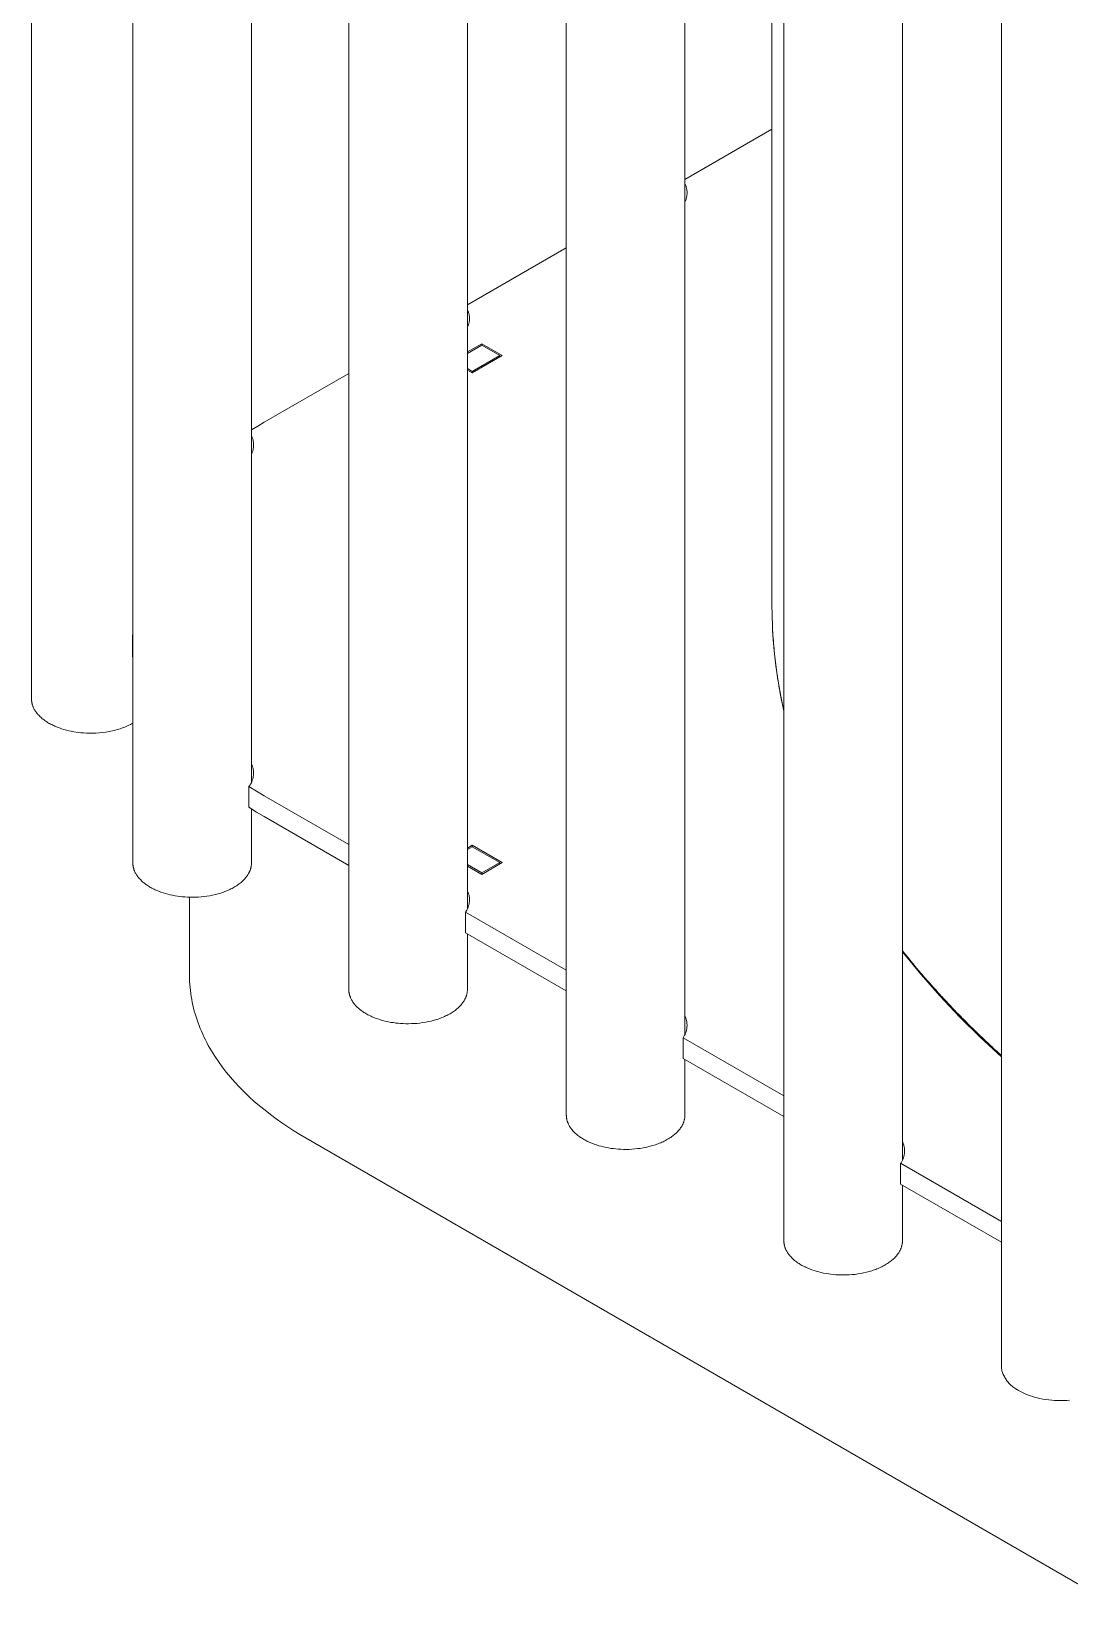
# Model space of a CAD drawing. Header units: millimetres. Extents: x 8434 to 10928, y 788 to 2545.
# Drawn here: x 9945.1 to 10048, y 1538.5 to 1694.9 of the extents above; entities that cross this region are included whole.
import ezdxf

# ---------------------------------------------------------------- set-up
doc = ezdxf.new("R2010")
doc.units = ezdxf.units.MM
doc.layers.add('ZANO_R', color=7, linetype='Continuous', lineweight=0)

msp = doc.modelspace()

# ---------------------------------------------------------------- linework, layer by layer
at = {"layer": 'ZANO_R'}
for p, q in [((9945.09, 1628.7), (9945.09, 2069.81)), ((9955.14, 1612.43), (9955.14, 2059.36)), ((9966.9, 2052.43), (9966.9, 1620.43)), ((9976.55, 1599.89), (9976.55, 2046.86)), ((9988.3, 2040.07), (9988.3, 1607.89)), ((9998.11, 1587.44), (9998.11, 2034.41)), ((10009.87, 2027.62), (10009.87, 1595.44)), ((10019.68, 1574.99), (10019.68, 2021.96)), ((10018.5, 1638.13), (10018.5, 2019.93)), ((10031.44, 2015.17), (10031.44, 1582.99)), ((10041.25, 1562.54), (10041.25, 2009.5)), ((10009.87, 1680.2), (10018.5, 1685.18)), ((10009.9, 1679.71), (10009.87, 1679.78)), ((10009.93, 1679.65), (10009.9, 1679.71)), ((10009.96, 1679.58), (10009.93, 1679.65)), ((10009.98, 1679.51), (10009.96, 1679.58)), ((10010, 1679.44), (10009.98, 1679.51)), ((10010.02, 1679.37), (10010, 1679.44)), ((10010.03, 1679.3), (10010.02, 1679.37)), ((10010.05, 1679.23), (10010.03, 1679.3)), ((10010.06, 1679.15), (10010.05, 1679.23)), ((10010.07, 1679.08), (10010.06, 1679.15)), ((10010.08, 1679.01), (10010.07, 1679.08)), ((10010.08, 1678.94), (10010.08, 1679.01)), ((10010.08, 1678.86), (10010.08, 1678.94)), ((10010.08, 1678.79), (10010.08, 1678.86)), ((10010.08, 1678.72), (10010.08, 1678.79)), ((10009.87, 1677.95), (10009.9, 1678.01)), ((10009.9, 1678.01), (10009.93, 1678.08)), ((10009.93, 1678.08), (10009.96, 1678.15)), ((10009.96, 1678.15), (10009.98, 1678.22)), ((10009.98, 1678.22), (10010, 1678.29)), ((10010, 1678.29), (10010.02, 1678.36)), ((10010.02, 1678.36), (10010.03, 1678.43)), ((10010.03, 1678.43), (10010.05, 1678.5)), ((10010.05, 1678.5), (10010.06, 1678.57)), ((10010.06, 1678.57), (10010.07, 1678.65)), ((10010.07, 1678.65), (10010.08, 1678.72)), ((9988.3, 1667.75), (9998.11, 1673.41)), ((9988.33, 1667.26), (9988.3, 1667.33)), ((9988.36, 1667.19), (9988.33, 1667.26)), ((9988.39, 1667.13), (9988.36, 1667.19)), ((9988.41, 1667.06), (9988.39, 1667.13)), ((9988.43, 1666.99), (9988.41, 1667.06)), ((9988.45, 1666.92), (9988.43, 1666.99)), ((9988.47, 1666.85), (9988.45, 1666.92)), ((9988.48, 1666.77), (9988.47, 1666.85)), ((9988.49, 1666.7), (9988.48, 1666.77)), ((9988.5, 1666.63), (9988.49, 1666.7)), ((9988.51, 1666.56), (9988.5, 1666.63)), ((9988.51, 1666.48), (9988.51, 1666.56)), ((9988.51, 1666.41), (9988.51, 1666.48)), ((9988.51, 1666.34), (9988.51, 1666.41)), ((9988.51, 1666.27), (9988.51, 1666.34)), ((9988.3, 1665.5), (9988.33, 1665.56)), ((9988.33, 1665.56), (9988.36, 1665.63)), ((9988.36, 1665.63), (9988.39, 1665.7)), ((9988.39, 1665.7), (9988.41, 1665.77)), ((9988.41, 1665.77), (9988.43, 1665.84)), ((9988.43, 1665.84), (9988.45, 1665.91)), ((9988.45, 1665.91), (9988.47, 1665.98)), ((9988.47, 1665.98), (9988.48, 1666.05)), ((9988.48, 1666.05), (9988.49, 1666.12)), ((9988.49, 1666.12), (9988.5, 1666.19)), ((9988.5, 1666.19), (9988.51, 1666.27)), ((9989.73, 1663.91), (9988.3, 1663.09)), ((9989.73, 1663.77), (9988.3, 1662.95)), ((9989.73, 1663.77), (9989.73, 1663.91)), ((9991.75, 1662.74), (9989.73, 1663.91)), ((9989.73, 1663.77), (9991.51, 1662.74)), ((9991.51, 1662.74), (9988.78, 1661.17)), ((9988.78, 1661.03), (9991.75, 1662.74)), ((9991.51, 1662.61), (9991.51, 1662.74)), ((9968.16, 1656.12), (9976.55, 1660.96)), ((9988.3, 1661.44), (9988.78, 1661.17)), ((9988.3, 1661.3), (9988.78, 1661.03)), ((9988.78, 1661.17), (9988.78, 1661.03)), ((9966.9, 1655.36), (9967.53, 1655.75)), ((9967.53, 1655.75), (9968.16, 1656.12)), ((9966.93, 1654.72), (9966.9, 1654.79)), ((9966.96, 1654.65), (9966.93, 1654.72)), ((9966.98, 1654.59), (9966.96, 1654.65)), ((9967.01, 1654.52), (9966.98, 1654.59)), ((9967.03, 1654.45), (9967.01, 1654.52)), ((9967.05, 1654.38), (9967.03, 1654.45)), ((9967.06, 1654.31), (9967.05, 1654.38)), ((9967.08, 1654.23), (9967.06, 1654.31)), ((9967.09, 1654.16), (9967.08, 1654.23)), ((9967.1, 1654.09), (9967.09, 1654.16)), ((9967.1, 1654.02), (9967.1, 1654.09)), ((9967.11, 1653.94), (9967.1, 1654.02)), ((9967.1, 1653.73), (9967.11, 1653.8)), ((9967.11, 1653.87), (9967.11, 1653.94)), ((9967.11, 1653.8), (9967.11, 1653.87)), ((9966.9, 1652.96), (9966.93, 1653.02)), ((9966.93, 1653.02), (9966.96, 1653.09)), ((9966.96, 1653.09), (9966.98, 1653.16)), ((9966.98, 1653.16), (9967.01, 1653.23)), ((9967.01, 1653.23), (9967.03, 1653.3)), ((9967.03, 1653.3), (9967.05, 1653.37)), ((9967.05, 1653.37), (9967.06, 1653.44)), ((9967.06, 1653.44), (9967.08, 1653.51)), ((9967.08, 1653.51), (9967.09, 1653.58)), ((9967.09, 1653.58), (9967.1, 1653.65)), ((9967.1, 1653.65), (9967.1, 1653.73)), ((10018.5, 1637.87), (10018.5, 1638.13)), ((10018.5, 1637.87), (10018.5, 1637.69)), ((10018.51, 1637.35), (10018.5, 1637.69)), ((10018.51, 1637.35), (10018.51, 1637.15)), ((10018.52, 1636.82), (10018.51, 1637.15)), ((10018.52, 1636.82), (10018.53, 1636.62)), ((10018.54, 1636.3), (10018.53, 1636.62)), ((9955.1, 1635.03), (9955.14, 1635.05)), ((9955.1, 1635.03), (9955.1, 1632.97)), ((9955.14, 1634.8), (9955.1, 1635.03)), ((10018.54, 1636.3), (10018.55, 1636.09)), ((10018.56, 1635.78), (10018.55, 1636.09)), ((10018.56, 1635.68), (10018.56, 1635.78)), ((10018.56, 1635.78), (10018.57, 1635.56)), ((10018.59, 1635.26), (10018.57, 1635.56)), ((10018.6, 1635.03), (10018.57, 1635.52)), ((10018.59, 1635.26), (10018.6, 1635.03)), ((10018.62, 1634.73), (10018.6, 1635.03)), ((10018.73, 1633.48), (10018.6, 1635)), ((10018.62, 1634.73), (10018.64, 1634.5)), ((10018.66, 1634.21), (10018.64, 1634.5)), ((10018.66, 1634.21), (10018.68, 1633.97)), ((10018.71, 1633.69), (10018.68, 1633.97)), ((10018.71, 1633.69), (10018.73, 1633.44)), ((10018.9, 1631.97), (10018.73, 1633.48)), ((9955.14, 1632.74), (9955.1, 1632.97)), ((10018.76, 1633.17), (10018.73, 1633.44)), ((10018.76, 1633.17), (10018.79, 1632.91)), ((10018.91, 1631.86), (10018.79, 1632.91)), ((10019.11, 1630.46), (10018.9, 1631.97)), ((10018.91, 1631.86), (10018.91, 1631.85)), ((10018.98, 1631.33), (10018.91, 1631.85)), ((10018.98, 1631.33), (10018.99, 1631.32)), ((10019.06, 1630.81), (10018.99, 1631.32)), ((10019.06, 1630.81), (10019.06, 1630.79)), ((10019.14, 1630.29), (10019.06, 1630.79)), ((10019.37, 1628.96), (10019.11, 1630.46)), ((10019.14, 1630.29), (10019.15, 1630.27)), ((10019.23, 1629.76), (10019.15, 1630.27)), ((10019.23, 1629.76), (10019.24, 1629.74)), ((10019.33, 1629.24), (10019.24, 1629.74)), ((10019.33, 1629.24), (10019.33, 1629.22)), ((10019.43, 1628.72), (10019.33, 1629.22)), ((10019.68, 1627.47), (10019.37, 1628.96)), ((9945.09, 1628.7), (9945.09, 1628.66)), ((9945.09, 1628.66), (9945.09, 1628.62)), ((9945.09, 1628.62), (9945.1, 1628.59)), ((9945.1, 1628.59), (9945.1, 1628.55)), ((9945.1, 1628.55), (9945.1, 1628.52)), ((9945.1, 1628.52), (9945.1, 1628.48)), ((9945.1, 1628.48), (9945.11, 1628.44)), ((9945.11, 1628.44), (9945.11, 1628.41)), ((9945.11, 1628.41), (9945.12, 1628.37)), ((9945.12, 1628.37), (9945.13, 1628.33)), ((9945.13, 1628.33), (9945.13, 1628.29)), ((9945.13, 1628.29), (9945.14, 1628.26)), ((9945.14, 1628.26), (9945.15, 1628.22)), ((9945.15, 1628.22), (9945.16, 1628.18)), ((9945.16, 1628.18), (9945.17, 1628.15)), ((9945.17, 1628.15), (9945.18, 1628.11)), ((9945.18, 1628.11), (9945.19, 1628.07)), ((9945.19, 1628.07), (9945.21, 1628.03)), ((9945.21, 1628.03), (9945.22, 1628)), ((9945.22, 1628), (9945.23, 1627.96)), ((9945.23, 1627.96), (9945.25, 1627.92)), ((9945.25, 1627.92), (9945.26, 1627.89)), ((9945.26, 1627.89), (9945.3, 1627.81)), ((9945.3, 1627.81), (9945.33, 1627.74)), ((9945.33, 1627.74), (9945.37, 1627.66)), ((9945.37, 1627.66), (9945.41, 1627.59)), ((9945.41, 1627.59), (9945.46, 1627.52)), ((9945.46, 1627.52), (9945.51, 1627.44)), ((9945.51, 1627.44), (9945.56, 1627.37)), ((9945.56, 1627.37), (9945.62, 1627.3)), ((9945.62, 1627.3), (9945.67, 1627.22)), ((9945.67, 1627.22), (9945.73, 1627.15)), ((10019.43, 1628.72), (10019.43, 1628.69)), ((10019.53, 1628.19), (10019.43, 1628.69)), ((10019.53, 1628.19), (10019.54, 1628.17)), ((10019.65, 1627.67), (10019.54, 1628.17)), ((10019.65, 1627.67), (10019.65, 1627.65)), ((10019.68, 1627.51), (10019.65, 1627.65)), ((9945.73, 1627.15), (9945.8, 1627.08)), ((9945.8, 1627.08), (9945.87, 1627.01)), ((9945.87, 1627.01), (9945.94, 1626.94)), ((9945.94, 1626.94), (9946.01, 1626.88)), ((9946.01, 1626.88), (9946.08, 1626.81)), ((9946.08, 1626.81), (9946.16, 1626.74)), ((9946.16, 1626.74), (9946.24, 1626.68)), ((9946.24, 1626.68), (9946.33, 1626.61)), ((9946.33, 1626.61), (9946.41, 1626.55)), ((9946.41, 1626.55), (9946.5, 1626.49)), ((9946.5, 1626.49), (9946.6, 1626.43)), ((9946.6, 1626.43), (9946.69, 1626.37)), ((9946.69, 1626.37), (9946.79, 1626.31)), ((9946.79, 1626.31), (9946.88, 1626.26)), ((9946.88, 1626.26), (9946.98, 1626.2)), ((9946.98, 1626.2), (9947.09, 1626.15)), ((9947.09, 1626.15), (9947.19, 1626.1)), ((9947.19, 1626.1), (9947.3, 1626.05)), ((9947.3, 1626.05), (9947.4, 1626)), ((9947.4, 1626), (9947.62, 1625.91)), ((9947.62, 1625.91), (9947.85, 1625.82)), ((9947.85, 1625.82), (9948.08, 1625.74)), ((9948.08, 1625.74), (9948.31, 1625.67)), ((9948.31, 1625.67), (9948.55, 1625.6)), ((9953.43, 1625.61), (9953.58, 1625.66)), ((9953.58, 1625.66), (9953.74, 1625.7)), ((9953.74, 1625.7), (9953.89, 1625.75)), ((9953.89, 1625.75), (9954.04, 1625.8)), ((9954.04, 1625.8), (9954.19, 1625.86)), ((9954.19, 1625.86), (9954.34, 1625.91)), ((9954.34, 1625.91), (9954.48, 1625.97)), ((9954.48, 1625.97), (9954.62, 1626.04)), ((9954.62, 1626.04), (9954.75, 1626.1)), ((9954.75, 1626.1), (9954.89, 1626.17)), ((9954.89, 1626.17), (9955.02, 1626.24)), ((9955.02, 1626.24), (9955.14, 1626.31)), ((9948.55, 1625.6), (9948.79, 1625.54)), ((9948.79, 1625.54), (9949.03, 1625.49)), ((9949.03, 1625.49), (9949.27, 1625.45)), ((9949.27, 1625.45), (9949.51, 1625.41)), ((9949.51, 1625.41), (9949.75, 1625.38)), ((9949.75, 1625.38), (9949.99, 1625.35)), ((9949.99, 1625.35), (9950.23, 1625.33)), ((9950.23, 1625.33), (9950.53, 1625.31)), ((9950.53, 1625.31), (9950.84, 1625.3)), ((9950.84, 1625.3), (9951.16, 1625.3)), ((9951.16, 1625.3), (9951.48, 1625.32)), ((9951.48, 1625.32), (9951.8, 1625.34)), ((9951.8, 1625.34), (9952.13, 1625.37)), ((9952.13, 1625.37), (9952.46, 1625.41)), ((9952.46, 1625.41), (9952.62, 1625.44)), ((9952.62, 1625.44), (9952.78, 1625.47)), ((9952.78, 1625.47), (9952.95, 1625.5)), ((9952.95, 1625.5), (9953.11, 1625.53)), ((9953.11, 1625.53), (9953.27, 1625.57)), ((9953.27, 1625.57), (9953.43, 1625.61)), ((9966.93, 1622.19), (9966.9, 1622.26)), ((9966.96, 1622.12), (9966.93, 1622.19)), ((9966.98, 1622.05), (9966.96, 1622.12)), ((9967.01, 1621.98), (9966.98, 1622.05)), ((9967.03, 1621.91), (9967.01, 1621.98)), ((9967.05, 1621.84), (9967.03, 1621.91)), ((9967.06, 1621.77), (9967.05, 1621.84)), ((9967.08, 1621.69), (9967.06, 1621.77)), ((9967.06, 1620.88), (9967.07, 1620.95)), ((9967.07, 1620.95), (9967.08, 1621.03)), ((9967.09, 1621.62), (9967.08, 1621.69)), ((9967.08, 1621.03), (9967.09, 1621.1)), ((9967.1, 1621.55), (9967.09, 1621.62)), ((9967.09, 1621.1), (9967.1, 1621.18)), ((9967.1, 1621.47), (9967.1, 1621.55)), ((9967.1, 1621.4), (9967.1, 1621.47)), ((9967.11, 1621.32), (9967.1, 1621.4)), ((9967.1, 1621.25), (9967.11, 1621.32)), ((9967.1, 1621.18), (9967.1, 1621.25)), ((9966.65, 1620.01), (9966.7, 1620.07)), ((9967.4, 1619.55), (9966.65, 1620.01)), ((9966.65, 1620.01), (9966.65, 1617.96)), ((9966.7, 1620.07), (9966.74, 1620.13)), ((9966.74, 1620.13), (9966.78, 1620.2)), ((9966.78, 1620.2), (9966.82, 1620.26)), ((9966.82, 1620.26), (9966.85, 1620.32)), ((9966.85, 1620.32), (9966.89, 1620.39)), ((9966.89, 1620.39), (9966.92, 1620.46)), ((9966.92, 1620.46), (9966.95, 1620.53)), ((9966.95, 1620.53), (9966.97, 1620.6)), ((9966.97, 1620.6), (9967, 1620.67)), ((9967, 1620.67), (9967.02, 1620.74)), ((9967.02, 1620.74), (9967.04, 1620.81)), ((9967.04, 1620.81), (9967.06, 1620.88)), ((9968.16, 1619.1), (9967.4, 1619.55)), ((9967.4, 1617.49), (9966.65, 1617.96)), ((9976.55, 1614.26), (9968.16, 1619.1)), ((9966.9, 1617.8), (9966.9, 1612.43)), ((9968.16, 1617.04), (9967.4, 1617.49)), ((9976.55, 1612.2), (9968.16, 1617.04)), ((9988.78, 1614.19), (9988.3, 1613.91)), ((9988.78, 1614.05), (9988.3, 1613.78)), ((9988.78, 1614.05), (9988.78, 1614.19)), ((9991.75, 1612.47), (9988.78, 1614.19)), ((9991.51, 1612.47), (9988.78, 1614.05)), ((9955.14, 1612.43), (9955.14, 1612.4)), ((9955.14, 1612.4), (9955.14, 1612.36)), ((9955.14, 1612.36), (9955.15, 1612.32)), ((9955.15, 1612.32), (9955.15, 1612.29)), ((9955.15, 1612.29), (9955.15, 1612.25)), ((9955.15, 1612.25), (9955.15, 1612.22)), ((9955.15, 1612.22), (9955.16, 1612.18)), ((9955.16, 1612.18), (9955.16, 1612.14)), ((9955.16, 1612.14), (9955.17, 1612.11)), ((9955.17, 1612.11), (9955.18, 1612.07)), ((9955.18, 1612.07), (9955.18, 1612.03)), ((9955.18, 1612.03), (9955.19, 1611.99)), ((9955.19, 1611.99), (9955.2, 1611.96)), ((9955.2, 1611.96), (9955.21, 1611.92)), ((9955.21, 1611.92), (9955.22, 1611.88)), ((9955.22, 1611.88), (9955.23, 1611.85)), ((9955.23, 1611.85), (9955.24, 1611.81)), ((9955.24, 1611.81), (9955.25, 1611.77)), ((9955.25, 1611.77), (9955.27, 1611.73)), ((9955.27, 1611.73), (9955.28, 1611.7)), ((9955.28, 1611.7), (9955.3, 1611.66)), ((9955.3, 1611.66), (9955.31, 1611.62)), ((9955.31, 1611.62), (9955.35, 1611.55)), ((9966.7, 1611.55), (9966.71, 1611.59)), ((9966.71, 1611.59), (9966.73, 1611.63)), ((9966.73, 1611.63), (9966.75, 1611.67)), ((9966.75, 1611.67), (9966.76, 1611.7)), ((9966.76, 1611.7), (9966.77, 1611.74)), ((9966.77, 1611.74), (9966.79, 1611.78)), ((9966.79, 1611.78), (9966.8, 1611.82)), ((9966.8, 1611.82), (9966.81, 1611.86)), ((9966.81, 1611.86), (9966.82, 1611.89)), ((9966.82, 1611.89), (9966.83, 1611.93)), ((9966.83, 1611.93), (9966.84, 1611.97)), ((9966.84, 1611.97), (9966.85, 1612.01)), ((9966.85, 1612.01), (9966.86, 1612.07)), ((9966.86, 1612.07), (9966.87, 1612.13)), ((9966.87, 1612.13), (9966.88, 1612.19)), ((9966.88, 1612.19), (9966.89, 1612.25)), ((9966.89, 1612.31), (9966.9, 1612.37)), ((9966.89, 1612.25), (9966.89, 1612.31)), ((9966.9, 1612.37), (9966.9, 1612.43)), ((9989.73, 1611.45), (9988.3, 1612.27)), ((9988.3, 1612.13), (9989.73, 1611.31)), ((9989.73, 1611.45), (9991.51, 1612.47)), ((9989.73, 1611.31), (9991.75, 1612.47)), ((9991.51, 1612.34), (9991.51, 1612.47)), ((9955.35, 1611.55), (9955.38, 1611.47)), ((9955.38, 1611.47), (9955.42, 1611.4)), ((9955.42, 1611.4), (9955.46, 1611.33)), ((9955.46, 1611.33), (9955.51, 1611.25)), ((9955.51, 1611.25), (9955.56, 1611.18)), ((9955.56, 1611.18), (9955.61, 1611.11)), ((9955.61, 1611.11), (9955.67, 1611.03)), ((9955.67, 1611.03), (9955.72, 1610.96)), ((9955.72, 1610.96), (9955.78, 1610.89)), ((9955.78, 1610.89), (9955.85, 1610.82)), ((9955.85, 1610.82), (9955.92, 1610.75)), ((9955.92, 1610.75), (9955.99, 1610.68)), ((9955.99, 1610.68), (9956.06, 1610.61)), ((9956.06, 1610.61), (9956.13, 1610.55)), ((9956.13, 1610.55), (9956.21, 1610.48)), ((9956.21, 1610.48), (9956.29, 1610.42)), ((9956.29, 1610.42), (9956.38, 1610.35)), ((9956.38, 1610.35), (9956.46, 1610.29)), ((9956.46, 1610.29), (9956.55, 1610.23)), ((9956.55, 1610.23), (9956.64, 1610.17)), ((9956.64, 1610.17), (9956.74, 1610.11)), ((9956.74, 1610.11), (9956.83, 1610.05)), ((9956.83, 1610.05), (9956.93, 1609.99)), ((9965.08, 1609.98), (9965.19, 1610.04)), ((9965.19, 1610.04), (9965.29, 1610.1)), ((9965.29, 1610.1), (9965.4, 1610.17)), ((9965.4, 1610.17), (9965.5, 1610.23)), ((9965.5, 1610.23), (9965.59, 1610.3)), ((9965.59, 1610.3), (9965.68, 1610.37)), ((9965.68, 1610.37), (9965.77, 1610.44)), ((9965.77, 1610.44), (9965.86, 1610.51)), ((9965.86, 1610.51), (9965.94, 1610.58)), ((9965.94, 1610.58), (9966.02, 1610.65)), ((9966.02, 1610.65), (9966.1, 1610.72)), ((9966.1, 1610.72), (9966.17, 1610.8)), ((9966.17, 1610.8), (9966.24, 1610.87)), ((9966.24, 1610.87), (9966.3, 1610.95)), ((9966.3, 1610.95), (9966.36, 1611.02)), ((9966.36, 1611.02), (9966.42, 1611.1)), ((9966.42, 1611.1), (9966.48, 1611.17)), ((9966.48, 1611.17), (9966.53, 1611.25)), ((9966.53, 1611.25), (9966.57, 1611.32)), ((9966.57, 1611.32), (9966.62, 1611.4)), ((9966.62, 1611.4), (9966.66, 1611.48)), ((9966.66, 1611.48), (9966.68, 1611.51)), ((9966.68, 1611.51), (9966.7, 1611.55)), ((9989.73, 1611.31), (9989.73, 1611.45)), ((9956.93, 1609.99), (9957.03, 1609.94)), ((9957.03, 1609.94), (9957.14, 1609.89)), ((9957.14, 1609.89), (9957.24, 1609.83)), ((9957.24, 1609.83), (9957.35, 1609.78)), ((9957.35, 1609.78), (9957.45, 1609.74)), ((9957.45, 1609.74), (9957.67, 1609.64)), ((9957.67, 1609.64), (9957.9, 1609.56)), ((9957.9, 1609.56), (9958.13, 1609.48)), ((9958.13, 1609.48), (9958.36, 1609.41)), ((9958.36, 1609.41), (9958.6, 1609.34)), ((9958.6, 1609.34), (9958.84, 1609.28)), ((9958.84, 1609.28), (9959.08, 1609.23)), ((9959.08, 1609.23), (9959.32, 1609.18)), ((9959.32, 1609.18), (9959.56, 1609.15)), ((9959.56, 1609.15), (9959.8, 1609.11)), ((9959.8, 1609.11), (9960.04, 1609.09)), ((9960.04, 1609.09), (9960.28, 1609.07)), ((9960.28, 1609.07), (9960.54, 1609.05)), ((9960.54, 1609.05), (9960.81, 1609.04)), ((9960.76, 1601.27), (9960.76, 1609.04)), ((9960.81, 1609.04), (9961.08, 1609.04)), ((9961.08, 1609.04), (9961.35, 1609.05)), ((9961.35, 1609.05), (9961.63, 1609.06)), ((9961.63, 1609.06), (9961.91, 1609.08)), ((9961.91, 1609.08), (9962.19, 1609.11)), ((9962.19, 1609.11), (9962.48, 1609.15)), ((9962.48, 1609.15), (9962.76, 1609.19)), ((9962.76, 1609.19), (9963.04, 1609.25)), ((9963.04, 1609.25), (9963.32, 1609.31)), ((9963.32, 1609.31), (9963.59, 1609.38)), ((9963.59, 1609.38), (9963.86, 1609.46)), ((9963.86, 1609.46), (9963.99, 1609.5)), ((9963.99, 1609.5), (9964.12, 1609.55)), ((9964.12, 1609.55), (9964.25, 1609.6)), ((9964.25, 1609.6), (9964.37, 1609.65)), ((9964.37, 1609.65), (9964.5, 1609.7)), ((9964.5, 1609.7), (9964.62, 1609.75)), ((9964.62, 1609.75), (9964.74, 1609.81)), ((9964.74, 1609.81), (9964.86, 1609.86)), ((9964.86, 1609.86), (9964.97, 1609.92)), ((9964.97, 1609.92), (9965.08, 1609.98)), ((9988.33, 1609.65), (9988.3, 1609.72)), ((9988.36, 1609.59), (9988.33, 1609.65)), ((9988.39, 1609.52), (9988.36, 1609.59)), ((9988.41, 1609.45), (9988.39, 1609.52)), ((9988.43, 1609.38), (9988.41, 1609.45)), ((9988.45, 1609.31), (9988.43, 1609.38)), ((9988.47, 1609.24), (9988.45, 1609.31)), ((9988.48, 1609.17), (9988.47, 1609.24)), ((9988.47, 1608.37), (9988.48, 1608.44)), ((9988.49, 1609.1), (9988.48, 1609.17)), ((9988.48, 1608.44), (9988.49, 1608.51)), ((9988.5, 1609.02), (9988.49, 1609.1)), ((9988.49, 1608.51), (9988.5, 1608.59)), ((9988.51, 1608.95), (9988.5, 1609.02)), ((9988.5, 1608.59), (9988.51, 1608.66)), ((9988.51, 1608.88), (9988.51, 1608.95)), ((9988.51, 1608.8), (9988.51, 1608.88)), ((9988.51, 1608.73), (9988.51, 1608.8)), ((9988.51, 1608.66), (9988.51, 1608.73)), ((9988.12, 1607.57), (9988.17, 1607.63)), ((9988.12, 1605.52), (9988.12, 1607.57)), ((9998.11, 1601.8), (9988.12, 1607.57)), ((9988.17, 1607.63), (9988.2, 1607.69)), ((9988.2, 1607.69), (9988.24, 1607.76)), ((9988.24, 1607.76), (9988.28, 1607.82)), ((9988.28, 1607.82), (9988.31, 1607.89)), ((9988.31, 1607.89), (9988.34, 1607.95)), ((9988.34, 1607.95), (9988.37, 1608.02)), ((9988.37, 1608.02), (9988.39, 1608.09)), ((9988.39, 1608.09), (9988.41, 1608.16)), ((9988.41, 1608.16), (9988.43, 1608.23)), ((9988.43, 1608.23), (9988.45, 1608.3)), ((9988.45, 1608.3), (9988.47, 1608.37)), ((9998.11, 1599.75), (9988.12, 1605.52)), ((9988.3, 1605.41), (9988.3, 1599.89)), ((10031.51, 1603.65), (10031.44, 1603.74)), ((10033.26, 1601.42), (10031.44, 1603.63)), ((10031.51, 1603.65), (10031.55, 1603.61)), ((10031.7, 1603.41), (10031.55, 1603.61)), ((10031.89, 1603.17), (10031.7, 1603.41)), ((10031.89, 1603.17), (10031.91, 1603.16)), ((10032.09, 1602.93), (10031.91, 1603.16)), ((10032.09, 1602.93), (10032.27, 1602.71)), ((10032.28, 1602.7), (10032.27, 1602.71)), ((10032.48, 1602.46), (10032.28, 1602.7)), ((10032.48, 1602.46), (10032.64, 1602.27)), ((10032.67, 1602.22), (10032.64, 1602.27)), ((10032.87, 1601.99), (10032.67, 1602.22)), ((9960.76, 1600.98), (9960.76, 1601.27)), ((9960.77, 1600.68), (9960.76, 1600.98)), ((9960.79, 1600.39), (9960.77, 1600.68)), ((10032.87, 1601.99), (10033.01, 1601.82)), ((10033.07, 1601.75), (10033.01, 1601.82)), ((10033.27, 1601.52), (10033.07, 1601.75)), ((10035.15, 1599.27), (10033.26, 1601.42)), ((10033.27, 1601.52), (10033.38, 1601.38)), ((10033.47, 1601.28), (10033.38, 1601.38)), ((10033.67, 1601.05), (10033.47, 1601.28)), ((10033.67, 1601.05), (10033.76, 1600.95)), ((10033.87, 1600.82), (10033.76, 1600.95)), ((10034.08, 1600.58), (10033.87, 1600.82)), ((9960.81, 1600.09), (9960.79, 1600.39)), ((9960.84, 1599.8), (9960.81, 1600.09)), ((9960.88, 1599.51), (9960.84, 1599.8)), ((9960.92, 1599.21), (9960.88, 1599.51)), ((9960.97, 1598.92), (9960.92, 1599.21)), ((9976.55, 1599.89), (9976.55, 1599.86)), ((9976.55, 1599.86), (9976.55, 1599.82)), ((9976.55, 1599.82), (9976.55, 1599.79)), ((9976.55, 1599.79), (9976.55, 1599.75)), ((9976.55, 1599.75), (9976.56, 1599.71)), ((9976.56, 1599.71), (9976.56, 1599.68)), ((9976.56, 1599.68), (9976.56, 1599.64)), ((9976.56, 1599.64), (9976.57, 1599.6)), ((9976.57, 1599.6), (9976.57, 1599.57)), ((9976.57, 1599.57), (9976.58, 1599.53)), ((9976.58, 1599.53), (9976.59, 1599.49)), ((9976.59, 1599.49), (9976.6, 1599.45)), ((9976.6, 1599.45), (9976.61, 1599.42)), ((9976.61, 1599.42), (9976.61, 1599.38)), ((9976.61, 1599.38), (9976.62, 1599.34)), ((9976.62, 1599.34), (9976.64, 1599.31)), ((9976.64, 1599.31), (9976.65, 1599.27)), ((9976.65, 1599.27), (9976.66, 1599.23)), ((9976.66, 1599.23), (9976.67, 1599.19)), ((9976.67, 1599.19), (9976.69, 1599.16)), ((9976.69, 1599.16), (9976.7, 1599.12)), ((9976.7, 1599.12), (9976.72, 1599.08)), ((9976.72, 1599.08), (9976.75, 1599.01)), ((9988.12, 1599.05), (9988.14, 1599.09)), ((9988.14, 1599.09), (9988.15, 1599.13)), ((9988.15, 1599.13), (9988.17, 1599.17)), ((9988.17, 1599.17), (9988.18, 1599.2)), ((9988.18, 1599.2), (9988.19, 1599.24)), ((9988.19, 1599.24), (9988.21, 1599.28)), ((9988.21, 1599.28), (9988.22, 1599.32)), ((9988.22, 1599.32), (9988.23, 1599.35)), ((9988.23, 1599.35), (9988.24, 1599.39)), ((9988.24, 1599.39), (9988.25, 1599.43)), ((9988.25, 1599.43), (9988.26, 1599.47)), ((9988.26, 1599.47), (9988.27, 1599.53)), ((9988.27, 1599.53), (9988.28, 1599.59)), ((9988.28, 1599.59), (9988.29, 1599.65)), ((9988.29, 1599.71), (9988.3, 1599.77)), ((9988.29, 1599.65), (9988.29, 1599.71)), ((9988.3, 1599.83), (9988.3, 1599.89)), ((9988.3, 1599.77), (9988.3, 1599.83)), ((10034.08, 1600.58), (10034.14, 1600.51)), ((10034.28, 1600.35), (10034.14, 1600.51)), ((10034.49, 1600.12), (10034.28, 1600.35)), ((10034.49, 1600.12), (10034.53, 1600.08)), ((10034.7, 1599.89), (10034.53, 1600.08)), ((10034.91, 1599.65), (10034.7, 1599.89)), ((10034.91, 1599.65), (10034.92, 1599.64)), ((10035.12, 1599.42), (10034.92, 1599.64)), ((10035.12, 1599.42), (10035.31, 1599.21)), ((10037.11, 1597.18), (10035.15, 1599.27)), ((10035.33, 1599.19), (10035.31, 1599.21)), ((10035.54, 1598.96), (10035.33, 1599.19)), ((9961.03, 1598.63), (9960.97, 1598.92)), ((9961.09, 1598.34), (9961.03, 1598.63)), ((9961.16, 1598.04), (9961.09, 1598.34)), ((9961.23, 1597.75), (9961.16, 1598.04)), ((9961.31, 1597.47), (9961.23, 1597.75)), ((9976.75, 1599.01), (9976.79, 1598.93)), ((9976.79, 1598.93), (9976.83, 1598.86)), ((9976.83, 1598.86), (9976.87, 1598.79)), ((9976.87, 1598.79), (9976.91, 1598.71)), ((9976.91, 1598.71), (9976.96, 1598.64)), ((9976.96, 1598.64), (9977.02, 1598.57)), ((9977.02, 1598.57), (9977.07, 1598.49)), ((9977.07, 1598.49), (9977.13, 1598.42)), ((9977.13, 1598.42), (9977.19, 1598.35)), ((9977.19, 1598.35), (9977.25, 1598.28)), ((9977.25, 1598.28), (9977.32, 1598.21)), ((9977.32, 1598.21), (9977.39, 1598.14)), ((9977.39, 1598.14), (9977.46, 1598.07)), ((9977.46, 1598.07), (9977.54, 1598.01)), ((9977.54, 1598.01), (9977.62, 1597.94)), ((9977.62, 1597.94), (9977.7, 1597.88)), ((9977.7, 1597.88), (9977.78, 1597.81)), ((9977.78, 1597.81), (9977.87, 1597.75)), ((9977.87, 1597.75), (9977.96, 1597.69)), ((9977.96, 1597.69), (9978.05, 1597.63)), ((9978.05, 1597.63), (9978.14, 1597.57)), ((9978.14, 1597.57), (9978.24, 1597.51)), ((9978.24, 1597.51), (9978.34, 1597.45)), ((9986.49, 1597.44), (9986.59, 1597.5)), ((9986.59, 1597.5), (9986.7, 1597.56)), ((9986.7, 1597.56), (9986.8, 1597.63)), ((9986.8, 1597.63), (9986.9, 1597.69)), ((9986.9, 1597.69), (9987, 1597.76)), ((9987, 1597.76), (9987.09, 1597.83)), ((9987.09, 1597.83), (9987.18, 1597.9)), ((9987.18, 1597.9), (9987.26, 1597.97)), ((9987.26, 1597.97), (9987.35, 1598.04)), ((9987.35, 1598.04), (9987.43, 1598.11)), ((9987.43, 1598.11), (9987.5, 1598.18)), ((9987.5, 1598.18), (9987.57, 1598.26)), ((9987.57, 1598.26), (9987.64, 1598.33)), ((9987.64, 1598.33), (9987.71, 1598.41)), ((9987.71, 1598.41), (9987.77, 1598.48)), ((9987.77, 1598.48), (9987.83, 1598.56)), ((9987.83, 1598.56), (9987.88, 1598.63)), ((9987.88, 1598.63), (9987.93, 1598.71)), ((9987.93, 1598.71), (9987.98, 1598.78)), ((9987.98, 1598.78), (9988.02, 1598.86)), ((9988.02, 1598.86), (9988.06, 1598.94)), ((9988.06, 1598.94), (9988.08, 1598.97)), ((9988.08, 1598.97), (9988.1, 1599.01)), ((9988.1, 1599.01), (9988.12, 1599.05)), ((10035.54, 1598.96), (10035.71, 1598.79)), ((10035.76, 1598.73), (10035.71, 1598.79)), ((10035.97, 1598.5), (10035.76, 1598.73)), ((10035.97, 1598.5), (10036.11, 1598.36)), ((10036.19, 1598.28), (10036.11, 1598.36)), ((10036.41, 1598.05), (10036.19, 1598.28)), ((10036.41, 1598.05), (10036.51, 1597.94)), ((10036.62, 1597.82), (10036.51, 1597.94)), ((10036.84, 1597.59), (10036.62, 1597.82)), ((10036.84, 1597.59), (10036.92, 1597.52)), ((10037.07, 1597.37), (10036.92, 1597.52)), ((9961.4, 1597.18), (9961.31, 1597.47)), ((9961.5, 1596.89), (9961.4, 1597.18)), ((9961.6, 1596.6), (9961.5, 1596.89)), ((9961.7, 1596.32), (9961.6, 1596.6)), ((9961.82, 1596.04), (9961.7, 1596.32)), ((9961.93, 1595.75), (9961.82, 1596.04)), ((9978.34, 1597.45), (9978.44, 1597.4)), ((9978.44, 1597.4), (9978.54, 1597.35)), ((9978.54, 1597.35), (9978.65, 1597.29)), ((9978.65, 1597.29), (9978.75, 1597.24)), ((9978.75, 1597.24), (9978.86, 1597.2)), ((9978.86, 1597.2), (9979.08, 1597.1)), ((9979.08, 1597.1), (9979.3, 1597.02)), ((9979.3, 1597.02), (9979.54, 1596.94)), ((9979.54, 1596.94), (9979.77, 1596.87)), ((9979.77, 1596.87), (9980.01, 1596.8)), ((9980.01, 1596.8), (9980.25, 1596.74)), ((9980.25, 1596.74), (9980.49, 1596.69)), ((9980.49, 1596.69), (9980.73, 1596.64)), ((9980.73, 1596.64), (9980.97, 1596.61)), ((9980.97, 1596.61), (9981.21, 1596.57)), ((9981.21, 1596.57), (9981.45, 1596.55)), ((9981.45, 1596.55), (9981.68, 1596.53)), ((9981.68, 1596.53), (9981.95, 1596.51)), ((9981.95, 1596.51), (9982.21, 1596.5)), ((9982.21, 1596.5), (9982.48, 1596.5)), ((9982.48, 1596.5), (9982.76, 1596.51)), ((9982.76, 1596.51), (9983.04, 1596.52)), ((9983.04, 1596.52), (9983.32, 1596.54)), ((9983.32, 1596.54), (9983.6, 1596.57)), ((9983.6, 1596.57), (9983.88, 1596.61)), ((9983.88, 1596.61), (9984.17, 1596.65)), ((9984.17, 1596.65), (9984.45, 1596.71)), ((9984.45, 1596.71), (9984.72, 1596.77)), ((9984.72, 1596.77), (9985, 1596.84)), ((9985, 1596.84), (9985.26, 1596.92)), ((9985.26, 1596.92), (9985.4, 1596.97)), ((9985.4, 1596.97), (9985.53, 1597.01)), ((9985.53, 1597.01), (9985.65, 1597.06)), ((9985.65, 1597.06), (9985.78, 1597.11)), ((9985.78, 1597.11), (9985.9, 1597.16)), ((9985.9, 1597.16), (9986.02, 1597.21)), ((9986.02, 1597.21), (9986.14, 1597.27)), ((9986.14, 1597.27), (9986.26, 1597.32)), ((9986.26, 1597.32), (9986.37, 1597.38)), ((9986.37, 1597.38), (9986.49, 1597.44)), ((10009.9, 1597.2), (10009.87, 1597.27)), ((10009.93, 1597.14), (10009.9, 1597.2)), ((10009.95, 1597.07), (10009.93, 1597.14)), ((10009.98, 1597), (10009.95, 1597.07)), ((10010, 1596.93), (10009.98, 1597)), ((10010.02, 1596.86), (10010, 1596.93)), ((10010.03, 1596.79), (10010.02, 1596.86)), ((10010.05, 1596.72), (10010.03, 1596.79)), ((10010.04, 1595.92), (10010.05, 1595.99)), ((10010.06, 1596.64), (10010.05, 1596.72)), ((10010.05, 1595.99), (10010.06, 1596.06)), ((10010.07, 1596.57), (10010.06, 1596.64)), ((10010.06, 1596.06), (10010.07, 1596.13)), ((10010.07, 1596.5), (10010.07, 1596.57)), ((10010.08, 1596.43), (10010.07, 1596.5)), ((10010.07, 1596.21), (10010.08, 1596.28)), ((10010.07, 1596.13), (10010.07, 1596.21)), ((10010.08, 1596.35), (10010.08, 1596.43)), ((10010.08, 1596.28), (10010.08, 1596.35)), ((10037.29, 1597.14), (10037.07, 1597.37)), ((10039.15, 1595.17), (10037.11, 1597.18)), ((10037.29, 1597.14), (10037.33, 1597.1)), ((10037.51, 1596.91), (10037.33, 1597.1)), ((10037.74, 1596.69), (10037.51, 1596.91)), ((10037.74, 1596.69), (10037.74, 1596.68)), ((10037.96, 1596.47), (10037.74, 1596.68)), ((10037.96, 1596.47), (10038.16, 1596.27)), ((10038.19, 1596.24), (10038.16, 1596.27)), ((10038.42, 1596.02), (10038.19, 1596.24)), ((10038.42, 1596.02), (10038.58, 1595.85)), ((9962.06, 1595.47), (9961.93, 1595.75)), ((9962.19, 1595.19), (9962.06, 1595.47)), ((9962.33, 1594.91), (9962.19, 1595.19)), ((9962.47, 1594.64), (9962.33, 1594.91)), ((9962.62, 1594.36), (9962.47, 1594.64)), ((10009.69, 1595.12), (10009.73, 1595.18)), ((10009.69, 1593.06), (10009.69, 1595.12)), ((10019.68, 1589.35), (10009.69, 1595.12)), ((10009.73, 1595.18), (10009.77, 1595.24)), ((10009.77, 1595.24), (10009.81, 1595.31)), ((10009.81, 1595.31), (10009.84, 1595.37)), ((10009.84, 1595.37), (10009.88, 1595.43)), ((10009.88, 1595.43), (10009.9, 1595.5)), ((10009.9, 1595.5), (10009.93, 1595.57)), ((10009.93, 1595.57), (10009.96, 1595.64)), ((10009.96, 1595.64), (10009.98, 1595.71)), ((10009.98, 1595.71), (10010, 1595.78)), ((10010, 1595.78), (10010.02, 1595.85)), ((10010.02, 1595.85), (10010.04, 1595.92)), ((10038.64, 1595.79), (10038.58, 1595.85)), ((10038.87, 1595.57), (10038.64, 1595.79)), ((10038.87, 1595.57), (10039.01, 1595.44)), ((10039.11, 1595.35), (10039.01, 1595.44)), ((10039.34, 1595.13), (10039.11, 1595.35)), ((10041.25, 1593.22), (10039.15, 1595.17)), ((10039.34, 1595.13), (10039.43, 1595.04)), ((10039.57, 1594.91), (10039.43, 1595.04)), ((10039.8, 1594.69), (10039.57, 1594.91)), ((10039.8, 1594.69), (10039.87, 1594.63)), ((10040.04, 1594.47), (10039.87, 1594.63)), ((10040.28, 1594.25), (10040.04, 1594.47)), ((9962.77, 1594.09), (9962.62, 1594.36)), ((9962.93, 1593.82), (9962.77, 1594.09)), ((9963.1, 1593.55), (9962.93, 1593.82)), ((9963.27, 1593.28), (9963.1, 1593.55)), ((9963.63, 1592.75), (9963.27, 1593.28)), ((10019.68, 1587.3), (10009.69, 1593.06)), ((10009.87, 1592.96), (10009.87, 1587.44)), ((10040.28, 1594.25), (10040.3, 1594.23)), ((10040.51, 1594.03), (10040.3, 1594.23)), ((10040.51, 1594.03), (10040.74, 1593.83)), ((10040.75, 1593.81), (10040.74, 1593.83)), ((10040.99, 1593.59), (10040.75, 1593.81)), ((10040.99, 1593.59), (10041.18, 1593.43)), ((10041.23, 1593.38), (10041.18, 1593.43)), ((10041.25, 1593.36), (10041.23, 1593.38)), ((9964, 1592.22), (9963.63, 1592.75)), ((9964.4, 1591.71), (9964, 1592.22)), ((9964.82, 1591.2), (9964.4, 1591.71)), ((9965.26, 1590.7), (9964.82, 1591.2)), ((9965.72, 1590.22), (9965.26, 1590.7)), ((9966.19, 1589.74), (9965.72, 1590.22)), ((9966.68, 1589.27), (9966.19, 1589.74)), ((9967.18, 1588.81), (9966.68, 1589.27)), ((9967.71, 1588.36), (9967.18, 1588.81)), ((9968.24, 1587.92), (9967.71, 1588.36)), ((9968.79, 1587.5), (9968.24, 1587.92)), ((9969.35, 1587.08), (9968.79, 1587.5)), ((9969.92, 1586.67), (9969.35, 1587.08)), ((9970.51, 1586.28), (9969.92, 1586.67)), ((9998.11, 1587.44), (9998.12, 1587.41)), ((9998.12, 1587.41), (9998.12, 1587.37)), ((9998.12, 1587.37), (9998.12, 1587.33)), ((9998.12, 1587.33), (9998.12, 1587.3)), ((9998.12, 1587.3), (9998.12, 1587.26)), ((9998.12, 1587.26), (9998.13, 1587.22)), ((9998.13, 1587.22), (9998.13, 1587.19)), ((9998.13, 1587.19), (9998.14, 1587.15)), ((9998.14, 1587.15), (9998.14, 1587.11)), ((9998.14, 1587.11), (9998.15, 1587.08)), ((9998.15, 1587.08), (9998.16, 1587.04)), ((9998.16, 1587.04), (9998.16, 1587)), ((9998.16, 1587), (9998.17, 1586.97)), ((9998.17, 1586.97), (9998.18, 1586.93)), ((9998.18, 1586.93), (9998.19, 1586.89)), ((9998.19, 1586.89), (9998.2, 1586.85)), ((9998.2, 1586.85), (9998.22, 1586.82)), ((9998.22, 1586.82), (9998.23, 1586.78)), ((9998.23, 1586.78), (9998.24, 1586.74)), ((9998.24, 1586.74), (9998.25, 1586.71)), ((9998.25, 1586.71), (9998.27, 1586.67)), ((9998.27, 1586.67), (9998.28, 1586.63)), ((9998.28, 1586.63), (9998.32, 1586.56)), ((10009.65, 1586.52), (10009.67, 1586.56)), ((10009.67, 1586.56), (10009.69, 1586.6)), ((10009.69, 1586.6), (10009.7, 1586.64)), ((10009.7, 1586.64), (10009.72, 1586.68)), ((10009.72, 1586.68), (10009.73, 1586.71)), ((10009.73, 1586.71), (10009.75, 1586.75)), ((10009.75, 1586.75), (10009.76, 1586.79)), ((10009.76, 1586.79), (10009.77, 1586.83)), ((10009.77, 1586.83), (10009.78, 1586.86)), ((10009.78, 1586.86), (10009.8, 1586.9)), ((10009.8, 1586.9), (10009.81, 1586.94)), ((10009.81, 1586.98), (10009.82, 1587.01)), ((10009.81, 1586.94), (10009.81, 1586.98)), ((10009.82, 1587.01), (10009.84, 1587.07)), ((10009.84, 1587.07), (10009.85, 1587.13)), ((10009.85, 1587.2), (10009.86, 1587.26)), ((10009.85, 1587.13), (10009.85, 1587.2)), ((10009.86, 1587.26), (10009.87, 1587.32)), ((10009.87, 1587.38), (10009.87, 1587.44)), ((10009.87, 1587.32), (10009.87, 1587.38)), ((9971.1, 1585.9), (9970.51, 1586.28)), ((9971.7, 1585.52), (9971.1, 1585.9)), ((9972.32, 1585.16), (9971.7, 1585.52)), ((9972.32, 1585.16), (10053.06, 1538.54)), ((9998.32, 1586.56), (9998.35, 1586.48)), ((9998.35, 1586.48), (9998.39, 1586.41)), ((9998.39, 1586.41), (9998.44, 1586.33)), ((9998.44, 1586.33), (9998.48, 1586.26)), ((9998.48, 1586.26), (9998.53, 1586.19)), ((9998.53, 1586.19), (9998.58, 1586.11)), ((9998.58, 1586.11), (9998.64, 1586.04)), ((9998.64, 1586.04), (9998.7, 1585.97)), ((9998.7, 1585.97), (9998.76, 1585.9)), ((9998.76, 1585.9), (9998.82, 1585.83)), ((9998.82, 1585.83), (9998.89, 1585.76)), ((9998.89, 1585.76), (9998.96, 1585.69)), ((9998.96, 1585.69), (9999.03, 1585.62)), ((9999.03, 1585.62), (9999.11, 1585.55)), ((9999.11, 1585.55), (9999.19, 1585.49)), ((9999.19, 1585.49), (9999.27, 1585.42)), ((9999.27, 1585.42), (9999.35, 1585.36)), ((9999.35, 1585.36), (9999.44, 1585.3)), ((9999.44, 1585.3), (9999.53, 1585.24)), ((9999.53, 1585.24), (9999.62, 1585.18)), ((9999.62, 1585.18), (9999.71, 1585.12)), ((9999.71, 1585.12), (9999.81, 1585.06)), ((9999.81, 1585.06), (9999.91, 1585)), ((9999.91, 1585), (10000.01, 1584.95)), ((10008.05, 1584.99), (10008.16, 1585.05)), ((10008.16, 1585.05), (10008.27, 1585.11)), ((10008.27, 1585.11), (10008.37, 1585.18)), ((10008.37, 1585.18), (10008.47, 1585.24)), ((10008.47, 1585.24), (10008.56, 1585.31)), ((10008.56, 1585.31), (10008.66, 1585.38)), ((10008.66, 1585.38), (10008.75, 1585.45)), ((10008.75, 1585.45), (10008.83, 1585.52)), ((10008.83, 1585.52), (10008.91, 1585.59)), ((10008.91, 1585.59), (10008.99, 1585.66)), ((10008.99, 1585.66), (10009.07, 1585.73)), ((10009.07, 1585.73), (10009.14, 1585.8)), ((10009.14, 1585.8), (10009.21, 1585.88)), ((10009.21, 1585.88), (10009.28, 1585.95)), ((10009.28, 1585.95), (10009.34, 1586.03)), ((10009.34, 1586.03), (10009.39, 1586.1)), ((10009.39, 1586.1), (10009.45, 1586.18)), ((10009.45, 1586.18), (10009.5, 1586.26)), ((10009.5, 1586.26), (10009.55, 1586.33)), ((10009.55, 1586.33), (10009.59, 1586.41)), ((10009.59, 1586.41), (10009.63, 1586.48)), ((10009.63, 1586.48), (10009.65, 1586.52)), ((10000.01, 1584.95), (10000.11, 1584.89)), ((10000.11, 1584.89), (10000.21, 1584.84)), ((10000.21, 1584.84), (10000.32, 1584.79)), ((10000.32, 1584.79), (10000.43, 1584.74)), ((10000.43, 1584.74), (10000.65, 1584.65)), ((10000.65, 1584.65), (10000.87, 1584.57)), ((10000.87, 1584.57), (10001.1, 1584.49)), ((10001.1, 1584.49), (10001.34, 1584.41)), ((10001.34, 1584.41), (10001.57, 1584.35)), ((10001.57, 1584.35), (10001.81, 1584.29)), ((10001.81, 1584.29), (10002.05, 1584.24)), ((10002.05, 1584.24), (10002.3, 1584.19)), ((10002.3, 1584.19), (10002.54, 1584.15)), ((10002.54, 1584.15), (10002.78, 1584.12)), ((10002.78, 1584.12), (10003.02, 1584.09)), ((10003.02, 1584.09), (10003.25, 1584.07)), ((10003.25, 1584.07), (10003.51, 1584.06)), ((10003.51, 1584.06), (10003.78, 1584.05)), ((10003.78, 1584.05), (10004.05, 1584.05)), ((10004.05, 1584.05), (10004.33, 1584.05)), ((10004.33, 1584.05), (10004.6, 1584.07)), ((10004.6, 1584.07), (10004.89, 1584.09)), ((10004.89, 1584.09), (10005.17, 1584.12)), ((10005.17, 1584.12), (10005.45, 1584.15)), ((10005.45, 1584.15), (10005.73, 1584.2)), ((10005.73, 1584.2), (10006.01, 1584.25)), ((10006.01, 1584.25), (10006.29, 1584.32)), ((10006.29, 1584.32), (10006.56, 1584.39)), ((10006.56, 1584.39), (10006.83, 1584.47)), ((10006.83, 1584.47), (10006.96, 1584.51)), ((10006.96, 1584.51), (10007.09, 1584.56)), ((10007.09, 1584.56), (10007.22, 1584.61)), ((10007.22, 1584.61), (10007.35, 1584.65)), ((10007.35, 1584.65), (10007.47, 1584.71)), ((10007.47, 1584.71), (10007.59, 1584.76)), ((10007.59, 1584.76), (10007.71, 1584.81)), ((10007.71, 1584.81), (10007.83, 1584.87)), ((10007.83, 1584.87), (10007.94, 1584.93)), ((10007.94, 1584.93), (10008.05, 1584.99)), ((10031.47, 1584.75), (10031.44, 1584.82)), ((10031.5, 1584.68), (10031.47, 1584.75)), ((10031.52, 1584.62), (10031.5, 1584.68)), ((10031.55, 1584.55), (10031.52, 1584.62)), ((10031.57, 1584.48), (10031.55, 1584.55)), ((10031.58, 1584.41), (10031.57, 1584.48)), ((10031.6, 1584.33), (10031.58, 1584.41)), ((10031.59, 1583.39), (10031.6, 1583.47)), ((10031.61, 1584.26), (10031.6, 1584.33)), ((10031.6, 1583.47), (10031.62, 1583.54)), ((10031.63, 1584.19), (10031.61, 1584.26)), ((10031.62, 1583.54), (10031.63, 1583.61)), ((10031.63, 1584.12), (10031.63, 1584.19)), ((10031.64, 1584.05), (10031.63, 1584.12)), ((10031.63, 1583.61), (10031.64, 1583.68)), ((10031.65, 1583.97), (10031.64, 1584.05)), ((10031.64, 1583.75), (10031.65, 1583.83)), ((10031.64, 1583.68), (10031.64, 1583.75)), ((10031.65, 1583.9), (10031.65, 1583.97)), ((10031.65, 1583.83), (10031.65, 1583.9)), ((10031.26, 1582.67), (10031.3, 1582.73)), ((10031.26, 1580.61), (10031.26, 1582.67)), ((10041.25, 1576.9), (10031.26, 1582.67)), ((10031.3, 1582.73), (10031.34, 1582.79)), ((10031.34, 1582.79), (10031.38, 1582.85)), ((10031.38, 1582.85), (10031.41, 1582.92)), ((10031.41, 1582.92), (10031.44, 1582.98)), ((10031.44, 1582.98), (10031.47, 1583.05)), ((10031.47, 1583.05), (10031.5, 1583.12)), ((10031.5, 1583.12), (10031.53, 1583.18)), ((10031.53, 1583.18), (10031.55, 1583.25)), ((10031.55, 1583.25), (10031.57, 1583.32)), ((10031.57, 1583.32), (10031.59, 1583.39)), ((10041.25, 1574.84), (10031.26, 1580.61)), ((10031.44, 1580.51), (10031.44, 1574.99)), ((10019.68, 1574.99), (10019.68, 1574.95)), ((10019.68, 1574.95), (10019.68, 1574.92)), ((10019.68, 1574.92), (10019.69, 1574.88)), ((10019.69, 1574.88), (10019.69, 1574.84)), ((10019.69, 1574.84), (10019.69, 1574.81)), ((10019.69, 1574.81), (10019.69, 1574.77)), ((10019.69, 1574.77), (10019.7, 1574.74)), ((10019.7, 1574.74), (10019.7, 1574.7)), ((10019.7, 1574.7), (10019.71, 1574.66)), ((10019.71, 1574.66), (10019.72, 1574.62)), ((10019.72, 1574.62), (10019.72, 1574.59)), ((10019.72, 1574.59), (10019.73, 1574.55)), ((10019.73, 1574.55), (10019.74, 1574.51)), ((10019.74, 1574.51), (10019.75, 1574.48)), ((10019.75, 1574.48), (10019.76, 1574.44)), ((10019.76, 1574.44), (10019.77, 1574.4)), ((10019.77, 1574.4), (10019.78, 1574.36)), ((10019.78, 1574.36), (10019.8, 1574.33)), ((10019.8, 1574.33), (10019.81, 1574.29)), ((10019.81, 1574.29), (10019.82, 1574.25)), ((10019.82, 1574.25), (10019.84, 1574.22)), ((10019.84, 1574.22), (10019.85, 1574.18)), ((10019.85, 1574.18), (10019.89, 1574.1)), ((10019.89, 1574.1), (10019.92, 1574.03)), ((10031.2, 1574.03), (10031.22, 1574.07)), ((10031.22, 1574.07), (10031.24, 1574.11)), ((10031.24, 1574.11), (10031.25, 1574.15)), ((10031.25, 1574.15), (10031.27, 1574.19)), ((10031.27, 1574.19), (10031.29, 1574.22)), ((10031.29, 1574.22), (10031.3, 1574.26)), ((10031.3, 1574.26), (10031.31, 1574.3)), ((10031.31, 1574.3), (10031.33, 1574.34)), ((10031.33, 1574.34), (10031.34, 1574.37)), ((10031.34, 1574.37), (10031.35, 1574.41)), ((10031.35, 1574.41), (10031.36, 1574.45)), ((10031.36, 1574.45), (10031.37, 1574.49)), ((10031.37, 1574.49), (10031.38, 1574.52)), ((10031.38, 1574.52), (10031.39, 1574.56)), ((10031.39, 1574.56), (10031.4, 1574.62)), ((10031.4, 1574.62), (10031.41, 1574.68)), ((10031.41, 1574.68), (10031.42, 1574.74)), ((10031.42, 1574.74), (10031.43, 1574.8)), ((10031.43, 1574.87), (10031.44, 1574.93)), ((10031.43, 1574.8), (10031.43, 1574.87)), ((10031.44, 1574.93), (10031.44, 1574.99)), ((10019.92, 1574.03), (10019.96, 1573.96)), ((10019.96, 1573.96), (10020, 1573.88)), ((10020, 1573.88), (10020.05, 1573.81)), ((10020.05, 1573.81), (10020.1, 1573.73)), ((10020.1, 1573.73), (10020.15, 1573.66)), ((10020.15, 1573.66), (10020.21, 1573.59)), ((10020.21, 1573.59), (10020.26, 1573.52)), ((10020.26, 1573.52), (10020.32, 1573.45)), ((10020.32, 1573.45), (10020.39, 1573.38)), ((10020.39, 1573.38), (10020.46, 1573.31)), ((10020.46, 1573.31), (10020.53, 1573.24)), ((10020.53, 1573.24), (10020.6, 1573.17)), ((10020.6, 1573.17), (10020.67, 1573.1)), ((10020.67, 1573.1), (10020.75, 1573.04)), ((10020.75, 1573.04), (10020.83, 1572.97)), ((10020.83, 1572.97), (10020.92, 1572.91)), ((10020.92, 1572.91), (10021, 1572.84)), ((10021, 1572.84), (10021.09, 1572.78)), ((10021.09, 1572.78), (10021.19, 1572.72)), ((10021.19, 1572.72), (10021.28, 1572.66)), ((10021.28, 1572.66), (10021.37, 1572.61)), ((10021.37, 1572.61), (10021.47, 1572.55)), ((10021.47, 1572.55), (10021.57, 1572.5)), ((10021.57, 1572.5), (10021.68, 1572.44)), ((10029.51, 1572.48), (10029.62, 1572.54)), ((10029.62, 1572.54), (10029.73, 1572.6)), ((10029.73, 1572.6), (10029.83, 1572.66)), ((10029.83, 1572.66), (10029.94, 1572.72)), ((10029.94, 1572.72), (10030.04, 1572.79)), ((10030.04, 1572.79), (10030.13, 1572.86)), ((10030.13, 1572.86), (10030.22, 1572.92)), ((10030.22, 1572.92), (10030.31, 1572.99)), ((10030.31, 1572.99), (10030.4, 1573.06)), ((10030.4, 1573.06), (10030.48, 1573.13)), ((10030.48, 1573.13), (10030.56, 1573.21)), ((10030.56, 1573.21), (10030.64, 1573.28)), ((10030.64, 1573.28), (10030.71, 1573.35)), ((10030.71, 1573.35), (10030.78, 1573.43)), ((10030.78, 1573.43), (10030.84, 1573.5)), ((10030.84, 1573.5), (10030.9, 1573.58)), ((10030.9, 1573.58), (10030.96, 1573.65)), ((10030.96, 1573.65), (10031.02, 1573.73)), ((10031.02, 1573.73), (10031.07, 1573.8)), ((10031.07, 1573.8), (10031.11, 1573.88)), ((10031.11, 1573.88), (10031.16, 1573.96)), ((10031.16, 1573.96), (10031.2, 1574.03)), ((10021.68, 1572.44), (10021.78, 1572.39)), ((10021.78, 1572.39), (10021.89, 1572.34)), ((10021.89, 1572.34), (10021.99, 1572.29)), ((10021.99, 1572.29), (10022.21, 1572.2)), ((10022.21, 1572.2), (10022.44, 1572.11)), ((10022.44, 1572.11), (10022.67, 1572.03)), ((10022.67, 1572.03), (10022.9, 1571.96)), ((10022.9, 1571.96), (10023.14, 1571.9)), ((10023.14, 1571.9), (10023.38, 1571.84)), ((10023.38, 1571.84), (10023.62, 1571.79)), ((10023.62, 1571.79), (10023.86, 1571.74)), ((10023.86, 1571.74), (10024.1, 1571.7)), ((10024.1, 1571.7), (10024.34, 1571.67)), ((10024.34, 1571.67), (10024.58, 1571.64)), ((10024.58, 1571.64), (10024.82, 1571.62)), ((10024.82, 1571.62), (10025.08, 1571.61)), ((10025.08, 1571.61), (10025.35, 1571.6)), ((10025.35, 1571.6), (10025.62, 1571.6)), ((10025.62, 1571.6), (10025.89, 1571.6)), ((10025.89, 1571.6), (10026.17, 1571.61)), ((10026.17, 1571.61), (10026.45, 1571.64)), ((10026.45, 1571.64), (10026.74, 1571.66)), ((10026.74, 1571.66), (10027.02, 1571.7)), ((10027.02, 1571.7), (10027.3, 1571.75)), ((10027.3, 1571.75), (10027.58, 1571.8)), ((10027.58, 1571.8), (10027.86, 1571.87)), ((10027.86, 1571.87), (10028.13, 1571.94)), ((10028.13, 1571.94), (10028.4, 1572.02)), ((10028.4, 1572.02), (10028.53, 1572.06)), ((10028.53, 1572.06), (10028.66, 1572.11)), ((10028.66, 1572.11), (10028.79, 1572.15)), ((10028.79, 1572.15), (10028.91, 1572.2)), ((10028.91, 1572.2), (10029.04, 1572.25)), ((10029.04, 1572.25), (10029.16, 1572.31)), ((10029.16, 1572.31), (10029.28, 1572.36)), ((10029.28, 1572.36), (10029.4, 1572.42)), ((10029.4, 1572.42), (10029.51, 1572.48)), ((10041.25, 1562.61), (10041.25, 1562.58)), ((10041.25, 1562.54), (10041.25, 1562.53)), ((10041.25, 1562.53), (10041.25, 1562.5)), ((10041.25, 1562.5), (10041.25, 1562.49)), ((10041.25, 1562.49), (10041.25, 1562.46)), ((10041.25, 1562.46), (10041.25, 1562.4)), ((10041.25, 1562.4), (10041.26, 1562.34)), ((10041.26, 1562.34), (10041.27, 1562.28)), ((10041.27, 1562.28), (10041.28, 1562.22)), ((10041.28, 1562.22), (10041.29, 1562.16)), ((10041.29, 1562.16), (10041.3, 1562.1)), ((10041.3, 1562.1), (10041.31, 1562.04)), ((10041.31, 1562.04), (10041.35, 1561.93)), ((10041.35, 1561.93), (10041.39, 1561.83)), ((10041.39, 1561.83), (10041.44, 1561.72)), ((10041.44, 1561.72), (10041.48, 1561.62)), ((10041.48, 1561.62), (10041.54, 1561.52)), ((10041.54, 1561.52), (10041.59, 1561.42)), ((10041.59, 1561.42), (10041.65, 1561.33)), ((10041.65, 1561.33), (10041.71, 1561.24)), ((10041.71, 1561.24), (10041.77, 1561.14)), ((10041.77, 1561.14), (10041.84, 1561.05)), ((10041.84, 1561.05), (10041.91, 1560.97)), ((10041.91, 1560.97), (10041.98, 1560.88)), ((10041.98, 1560.88), (10042.06, 1560.8)), ((10042.06, 1560.8), (10042.14, 1560.72)), ((10042.14, 1560.72), (10042.22, 1560.65)), ((10042.22, 1560.65), (10042.31, 1560.57)), ((10042.31, 1560.57), (10042.39, 1560.5)), ((10042.39, 1560.5), (10042.48, 1560.43)), ((10042.48, 1560.43), (10042.57, 1560.37)), ((10042.57, 1560.37), (10042.67, 1560.31)), ((10042.67, 1560.31), (10042.76, 1560.25)), ((10042.76, 1560.25), (10042.86, 1560.2)), ((10042.86, 1560.2), (10042.96, 1560.14)), ((10042.96, 1560.14), (10043.15, 1560.04)), ((10043.15, 1560.04), (10043.34, 1559.94)), ((10043.34, 1559.94), (10043.54, 1559.85)), ((10043.54, 1559.85), (10043.74, 1559.76)), ((10043.74, 1559.76), (10043.94, 1559.68)), ((10043.94, 1559.68), (10044.15, 1559.61)), ((10044.15, 1559.61), (10044.36, 1559.54)), ((10044.36, 1559.54), (10044.49, 1559.5)), ((10044.49, 1559.5), (10044.78, 1559.43)), ((10044.78, 1559.43), (10045.07, 1559.36)), ((10045.07, 1559.36), (10045.37, 1559.3)), ((10045.37, 1559.3), (10045.66, 1559.25)), ((10045.66, 1559.25), (10045.96, 1559.21)), ((10045.96, 1559.21), (10046.26, 1559.18)), ((10046.26, 1559.18), (10046.52, 1559.16)), ((10046.52, 1559.16), (10046.82, 1559.15)), ((10046.82, 1559.15), (10047.12, 1559.14)), ((10047.12, 1559.14), (10047.43, 1559.15)), ((10047.43, 1559.15), (10047.74, 1559.16)), ((10047.74, 1559.16), (10048, 1559.18))]:
    msp.add_line(p, q, dxfattribs=at)

doc.saveas('drawing.dxf')
